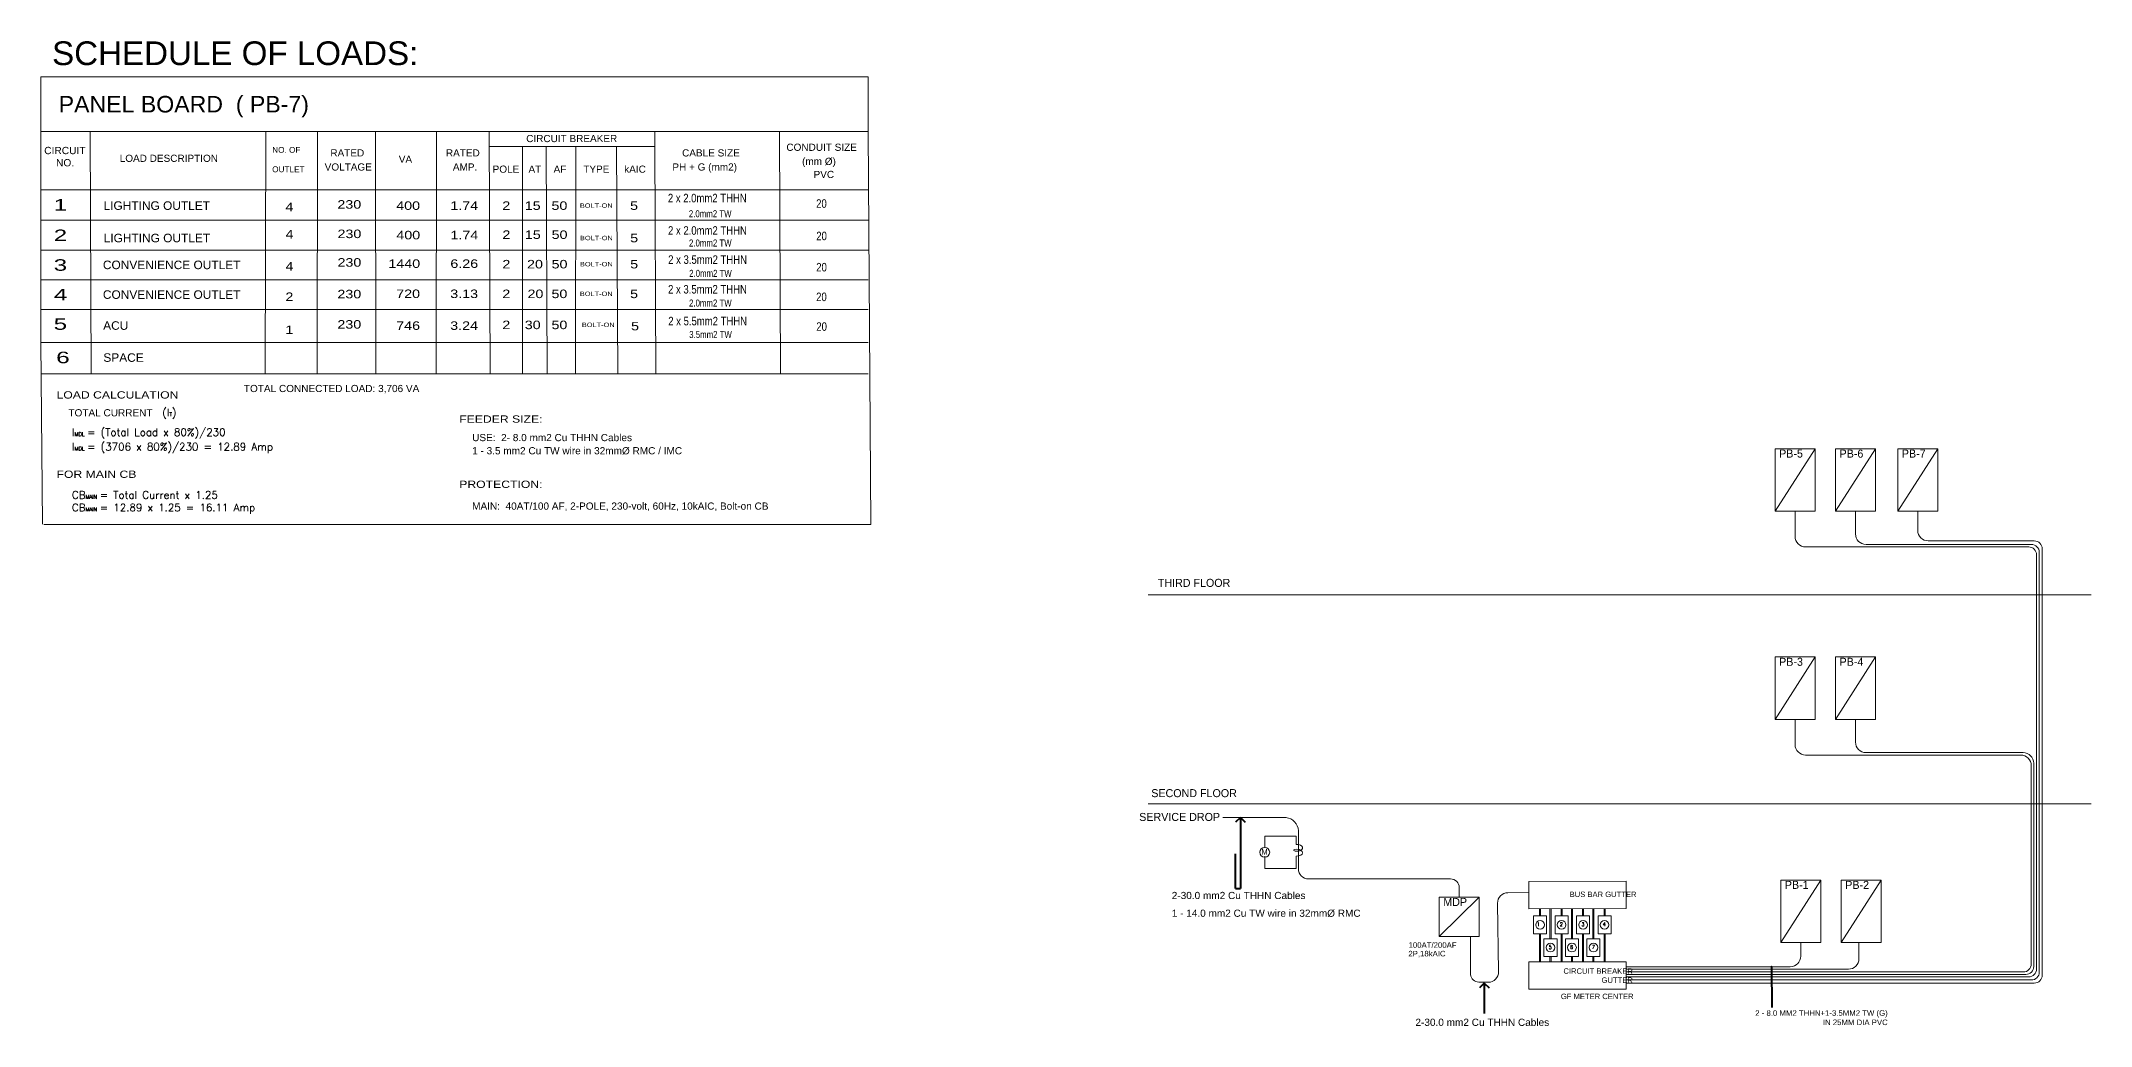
# Model space of a CAD drawing. Header units: millimetres. Extents: x 1634676 to 2610633, y -385676 to -37463.
# Drawn here: x 2114264 to 2153170, y -180792 to -162104 of the extents above; entities that cross this region are included whole.
import ezdxf
from ezdxf.enums import TextEntityAlignment as Align

# ---------------------------------------------------------------- set-up
doc = ezdxf.new("R2010")
doc.units = ezdxf.units.MM
doc.header["$MEASUREMENT"] = 0
doc.linetypes.add('CONTINOUS', pattern=[0])
doc.layers.get('0').update_dxf_attribs({"lineweight": 15})
for name, color, linetype, lineweight in [('.1', 1, 'Continuous', 9), ('.2', 2, 'Continuous', 20), ('LIGHTING LAYOUT', 1, 'Continuous', 40), ('ST-ANNOT_A', 74, 'Continuous', 20)]:
    doc.layers.add(name, color=color, linetype=linetype, lineweight=lineweight)
for name, color, linetype in [('A-TAG-ELV', 1, 'Continuous'), ('dim', 8, 'Continuous'), ('TXT', 4, 'Continuous')]:
    doc.layers.add(name, color=color, linetype=linetype)
doc.styles.add('100', font='romans.shx', dxfattribs={"height": 0.2})
doc.styles.add('e_arial', font='GOTHIC.TTF', dxfattribs={"height": 60})
doc.styles.add('RO100', font='swissel.ttf', dxfattribs={"height": 0.16})
doc.styles.add('ROM100', font='swissel.ttf', dxfattribs={"height": 0.185})
doc.styles.add('Romans', font='Romans.shx', dxfattribs={"width": 0.75})
doc.styles.add('s', font='sanss___.ttf')

msp = doc.modelspace()

# ---------------------------------------------------------------- linework, layer by layer
at = {"layer": '.1', "lineweight": 5}
for p, q in [((2147554.131, -171026.785), (2147554.131, -171502.411)), ((2148700.763, -171026.785), (2148700.763, -171455.411)), ((2149882.763, -171026.785), (2149882.763, -171387.911)), ((2151987.5, -171702.411), (2147754.131, -171702.411)), ((2152039, -171655.411), (2148900.763, -171655.411)), ((2147554.131, -174976.285), (2147554.131, -175451.911)), ((2148700.763, -174976.285), (2148700.763, -175404.911)), ((2151836.205, -175651.911), (2147754.131, -175651.911)), ((2151883.205, -175604.911), (2148900.763, -175604.911)), ((2152036.205, -179616.577), (2152036.205, -175851.911)), ((2152083.205, -179663.577), (2152083.205, -175804.911)), ((2147662.331, -179208.64), (2147662.331, -179467.077)), ((2148765.823, -179208.64), (2148765.823, -179514.077)), ((2144346.923, -179667.077), (2147462.331, -179667.077)), ((2144346.923, -179714.077), (2148565.823, -179714.077)), ((2144346.923, -179766.577), (2151886.205, -179766.577)), ((2144346.923, -179813.577), (2151933.205, -179813.577)), ((2144346.923, -179860.577), (2151987.5, -179860.577))]:
    msp.add_line(p, q, dxfattribs=at)
for centre in [(2147108.457, -179666.937), (2147108.991, -179714.572), (2147109.394, -179766.437), (2147109.928, -179814.072), (2147110.593, -179919), (2147110.737, -179859.436), (2147110.737, -179977.5)]:
    msp.add_circle(centre, 9.253, dxfattribs=at)
for centre, radius, start, end in [((2147754.131, -171502.411), 200, 180, 270), ((2148900.763, -171455.411), 200, 180, 270), ((2150082.763, -171387.911), 200, 180, 270), ((2147754.131, -175451.911), 200, 180, 270), ((2148900.763, -175404.911), 200, 180, 270), ((2151836.205, -175851.911), 200, 0, 90), ((2151883.205, -175804.911), 200, 0, 90), ((2147462.331, -179467.077), 200, 270, 0), ((2148565.823, -179514.077), 200, 270, 0), ((2151886.205, -179616.577), 150, 270, 0), ((2151933.205, -179663.577), 150, 270, 0)]:
    msp.add_arc(centre, radius, start, end, dxfattribs=at)
at = {"layer": '.2', "color": 2}
for p, q in [((2147933.867, -169840.655), (2147174.395, -171026.785)), ((2149080.499, -169840.655), (2148321.027, -171026.785)), ((2150262.499, -169840.655), (2149503.027, -171026.785)), ((2147933.867, -173790.155), (2147174.395, -174976.285)), ((2149080.499, -173790.155), (2148321.027, -174976.285)), ((2148042.066, -178022.51), (2147282.595, -179208.64)), ((2149188.698, -178022.51), (2148429.227, -179208.64))]:
    msp.add_line(p, q, dxfattribs=at)
at = {"layer": '.2', "color": 1, "linetype": 'Continuous', "ltscale": 3}
for p, q in [((2150082.763, -171587.911), (2152094, -171587.911)), ((2152137.5, -171852.411), (2152137.5, -179710.577)), ((2152189, -171805.411), (2152189, -179769)), ((2152244, -171737.911), (2152244, -179827.5)), ((2144346.923, -179919), (2152039, -179919)), ((2144346.923, -179977.5), (2152094, -179977.5))]:
    msp.add_line(p, q, dxfattribs=at)
at = {"layer": '.2', "color": 2, "ltscale": 5}
for p, q in [((2137894.065, -176838.66), (2136693.833, -176838.533)), ((2138126.979, -177088.057), (2138126.979, -177811.03)), ((2141015.28, -178000.917), (2138316.847, -178000.898)), ((2141180.355, -178346.747), (2141180.355, -178165.993)), ((2141560.091, -178346.747), (2140800.62, -179090.726)), ((2141926.431, -179764.53), (2141908.107, -178459.985)), ((2142100.33, -178263.543), (2142502.078, -178260.463)), ((2142704.232, -178704.76), (2142704.232, -178569.934)), ((2142724.933, -178704.76), (2142724.933, -178569.934)), ((2142901.124, -179136.174), (2142901.124, -178569.934)), ((2142921.825, -179136.174), (2142921.825, -178569.934)), ((2143112.667, -178704.76), (2143112.667, -178569.934)), ((2143133.369, -178704.76), (2143133.369, -178569.934)), ((2143309.56, -179136.174), (2143309.56, -178569.934)), ((2143330.261, -179136.174), (2143330.261, -178569.934)), ((2143520.247, -178704.76), (2143520.247, -178569.934)), ((2143540.949, -178704.76), (2143540.949, -178569.934)), ((2143717.14, -179136.174), (2143717.14, -178569.934)), ((2143737.841, -179136.174), (2143737.841, -178569.934)), ((2143927.828, -178704.76), (2143927.828, -178569.934)), ((2143948.529, -178704.76), (2143948.529, -178569.934)), ((2141395.591, -179817.263), (2141395.591, -179090.726)), ((2142704.232, -179573.077), (2142704.232, -179041.157)), ((2142724.933, -179573.077), (2142724.933, -179041.157)), ((2143112.667, -179573.077), (2143112.667, -179041.157)), ((2143133.369, -179573.077), (2143133.369, -179041.157)), ((2143520.247, -179573.077), (2143520.247, -179041.157)), ((2143540.949, -179573.077), (2143540.949, -179041.157)), ((2143927.828, -179573.077), (2143927.828, -179041.157)), ((2143948.529, -179573.077), (2143948.529, -179041.157)), ((2142901.124, -179573.077), (2142901.124, -179472.572)), ((2142921.825, -179573.077), (2142921.825, -179472.572)), ((2143309.56, -179573.077), (2143309.56, -179472.572)), ((2143330.261, -179573.077), (2143330.261, -179472.572)), ((2143717.14, -179573.077), (2143717.14, -179472.572)), ((2143737.841, -179573.077), (2143737.841, -179472.572)), ((2141550.111, -179960.753), (2141732.485, -179960.978))]:
    msp.add_line(p, q, dxfattribs=at)
at = {"layer": '.2', "color": 1}
for points in [[(2147174.395, -171026.785), (2147933.867, -171026.785), (2147933.867, -169840.655), (2147174.395, -169840.655)], [(2148321.027, -171026.785), (2149080.499, -171026.785), (2149080.499, -169840.655), (2148321.027, -169840.655)], [(2149503.027, -171026.785), (2150262.499, -171026.785), (2150262.499, -169840.655), (2149503.027, -169840.655)], [(2147174.395, -174976.285), (2147933.867, -174976.285), (2147933.867, -173790.155), (2147174.395, -173790.155)], [(2148321.027, -174976.285), (2149080.499, -174976.285), (2149080.499, -173790.155), (2148321.027, -173790.155)], [(2147282.595, -179208.64), (2148042.066, -179208.64), (2148042.066, -178022.51), (2147282.595, -178022.51)], [(2148429.227, -179208.64), (2149188.698, -179208.64), (2149188.698, -178022.51), (2148429.227, -178022.51)]]:
    msp.add_lwpolyline(points, close=True, dxfattribs=at)
at = {"layer": '.2', "color": 2, "ltscale": 5}
for points in [[(2144350.287, -178564.082), (2142502.078, -178568.016), (2142502.078, -178050.482), (2144350.287, -178046.548)], [(2140800.62, -179090.726), (2141560.091, -179090.726), (2141560.091, -178346.747), (2140800.62, -178346.747)], [(2142590.374, -178704.76), (2142838.791, -178704.76), (2142838.791, -179041.157), (2142590.374, -179041.157)], [(2142998.81, -178704.76), (2143247.226, -178704.76), (2143247.226, -179041.157), (2142998.81, -179041.157)], [(2143406.39, -178704.76), (2143654.806, -178704.76), (2143654.806, -179041.157), (2143406.39, -179041.157)], [(2143813.97, -178704.76), (2144062.387, -178704.76), (2144062.387, -179041.157), (2143813.97, -179041.157)], [(2142787.266, -179136.174), (2143035.683, -179136.174), (2143035.683, -179472.572), (2142787.266, -179472.572)], [(2143195.702, -179136.174), (2143444.118, -179136.174), (2143444.118, -179472.572), (2143195.702, -179472.572)], [(2143603.282, -179136.174), (2143851.699, -179136.174), (2143851.699, -179472.572), (2143603.282, -179472.572)], [(2144346.923, -180090.612), (2142498.714, -180090.612), (2142498.714, -179573.077), (2144346.923, -179573.077)]]:
    msp.add_lwpolyline(points, close=True, dxfattribs=at)
for centre in [(2142714.583, -178872.958), (2143123.018, -178872.958), (2143530.598, -178872.958), (2143938.178, -178872.958), (2142911.475, -179304.373), (2143319.91, -179304.373), (2143727.49, -179304.373)]:
    msp.add_circle(centre, 82.805, dxfattribs=at)
at = {"layer": '.2', "color": 1, "linetype": 'Continuous'}
for centre, start, end in [((2151987.5, -171852.411), 0, 90), ((2152039, -171805.411), 0, 90), ((2151987.5, -179710.577), 270, 360)]:
    msp.add_arc(centre, 150, start, end, dxfattribs=at)
at = {"layer": '.2', "color": 1, "linetype": 'Continuous', "ltscale": 3}
for centre, start, end in [((2152094, -171737.911), 0, 90), ((2152039, -179769), 270, 360), ((2152094, -179827.5), 270, 360)]:
    msp.add_arc(centre, 150, start, end, dxfattribs=at)
at = {"layer": '.2', "color": 2, "ltscale": 5}
for centre, radius, start, end in [((2137867.464, -177096.856), 259.664, 1.9418634, 84.9013675), ((2138316.847, -177811.03), 189.868, 180, 270), ((2141015.279, -178165.993), 165.077, 0, 89.9995934), ((2142101.815, -178457.264), 193.727, 90.4391537, 180.8047448), ((2141561.559, -179793.481), 167.663, 188.1544394, 266.0848029), ((2141732.723, -179767.251), 193.727, 269.9295003, 0.8047448)]:
    msp.add_arc(centre, radius, start, end, dxfattribs=at)
at = {"color": 1}
for p, q in [((2114263.746, -162782), (2129960.691, -162782)), ((2114263.746, -162782), (2114263.746, -167823.709)), ((2129960.691, -162782), (2129960.691, -163823.411)), ((2114263.746, -163823.411), (2129960.691, -163823.411)), ((2115195.542, -163823.411), (2115215.057, -168419.174)), ((2118531.808, -163823.411), (2118515.847, -168419.174)), ((2119514.532, -163823.411), (2119507.597, -168419.174)), ((2120610.027, -163823.411), (2120617.265, -168419.174)), ((2121771.894, -163823.411), (2121765.319, -168419.174)), ((2122770.729, -163823.411), (2122785.452, -168419.174)), ((2122770.729, -164105.131), (2125912.226, -164105.131)), ((2123403.297, -168419.174), (2123399.029, -164105.131)), ((2123869.751, -168419.174), (2123850.116, -164105.131)), ((2124405.839, -168419.174), (2124413.974, -164105.131)), ((2125209.472, -168419.174), (2125187.263, -164105.131)), ((2125912.226, -164105.131), (2125912.226, -163823.411)), ((2125912.226, -164105.131), (2125930.144, -168419.174)), ((2128280.429, -163823.411), (2128297.05, -168419.174)), ((2129960.691, -163823.411), (2130013.12, -171279.994)), ((2114263.746, -164926.437), (2129960.691, -164926.437)), ((2114263.746, -165506.223), (2129960.691, -165506.223)), ((2129960.691, -166069.5), (2114263.746, -166069.5)), ((2129963.083, -166632.777), (2114266.138, -166632.777)), ((2129965.475, -167196.055), (2114268.53, -167196.055)), ((2114263.746, -167823.709), (2114289.21, -171269.792)), ((2129960.691, -167823.709), (2114263.746, -167823.709)), ((2114263.746, -168419.174), (2129960.691, -168419.174)), ((2114316.176, -171279.994), (2130013.12, -171279.994))]:
    msp.add_line(p, q, dxfattribs=at)
at = {"layer": 'LIGHTING LAYOUT', "color": 5, "linetype": 'CONTINOUS', "lineweight": 9, "ltscale": 100}
for p, q in [((2135273.495, -172608.706), (2153170.342, -172608.706)), ((2135273.495, -176579.031), (2153170.342, -176579.031))]:
    msp.add_line(p, q, dxfattribs=at)
at = {"layer": 'LIGHTING LAYOUT'}
for p, q in [((2137028.608, -176838.516), (2136936.752, -176925.112)), ((2137028.608, -176838.516), (2137120.464, -176925.112)), ((2137028.608, -176838.516), (2137028.608, -178184.54)), ((2136936.547, -178184.54), (2136936.547, -177523.327)), ((2136936.547, -178184.54), (2137028.608, -178184.54)), ((2147109.303, -179660.174), (2147113.202, -180442.454)), ((2141653.608, -179982.016), (2141561.752, -180068.612)), ((2141653.608, -179982.016), (2141745.464, -180068.612)), ((2141653.608, -179982.016), (2141653.608, -180551.54))]:
    msp.add_line(p, q, dxfattribs=at)
at = {"layer": 'LIGHTING LAYOUT', "color": 5, "linetype": 'CONTINOUS', "lineweight": 15, "ltscale": 100}
for p, q in [((2137490.062, -177192.195), (2138085.927, -177192.195)), ((2137490.062, -177192.195), (2137490.062, -177407.179)), ((2138085.927, -177345.601), (2138085.927, -177192.195)), ((2137490.062, -177567.162), (2137490.062, -177801.614)), ((2137490.062, -177801.614), (2138085.927, -177801.614)), ((2138085.927, -177801.614), (2138085.927, -177569.375))]:
    msp.add_line(p, q, dxfattribs=at)
msp.add_circle((2137489.785, -177495.871), 93.557, dxfattribs=at)
for centre, major_axis, ratio, start_param, end_param in [((2138078.34, -177412.111), (130.209, 0), 0.511664285, 5.125755883, 7.795683829), ((2138097.774, -177456.43), (60.975, 0), 0.325031949, 1.647807973, 5.427595242), ((2138078.34, -177502.865), (130.209, 0), 0.511664285, 4.770686785, 7.740512374)]:
    msp.add_ellipse(centre, major_axis=major_axis, ratio=ratio, start_param=start_param, end_param=end_param, dxfattribs=at)

# ---------------------------------------------------------------- texts
at = {"layer": 'A-TAG-ELV', "color": 2, "char_height": 103.50685, "width": 2041.49339, "attachment_point": 3, "style": 's'}
for s, insert in [('BUS BAR GUTTER', (2144544.575, -178242.005)), ('CIRCUIT BREAKER\\PGUTTER', (2144474.943, -179697.833)), ('GF METER CENTER', (2144489.697, -180178.085))]:
    msp.add_mtext(s, dxfattribs=dict(at, insert=insert))
at = {"layer": 'A-TAG-ELV', "color": 8, "width": 4876.84527, "attachment_point": 9, "style": 'Romans'}
for s, insert, char_height in [('1', (2142710.179, -178899.186), 72.455), ('2', (2143144.458, -178899.186), 72.455), ('3', (2143556.022, -178899.186), 72.455), ('4', (2143960.196, -178899.186), 72.455), (' 5 ', (2142933.934, -179331.515), 72.4548), ('6', (2143341.351, -179330.601), 72.455), ('7', (2143752.915, -179330.601), 72.455)]:
    msp.add_mtext(s, dxfattribs=dict(at, insert=insert, char_height=char_height))
at = {"layer": 'dim', "color": 4, "lineweight": 25, "char_height": 71.45757, "attachment_point": 1, "style": '100'}
for s, insert in [('{\\H2x;\\C0;(I\\H0.5x;T\\H2x;)}', (2116565.792, -169081.15)), ('{\\H2x;\\C0;CB\\H0.5x;MAIN \\H1.9997x;= Total Current x 1.25 }', (2114851.934, -170645.416)), ('{\\H2x;\\C0;CB\\H0.5x;MAIN \\H1.9997x;= 12.89 x 1.25 = 16.11 Amp}', (2114851.934, -170884.176))]:
    msp.add_mtext(s, dxfattribs=dict(at, insert=insert))
for s, insert, width in [('{\\H2x;\\C0;I\\H0.5x;MDL \\H1.9997x;= (Total Load x 80%)/230  \\H0.50008x;  }', (2114851.934, -169455.469), 4564.60554), ('{\\H2x;\\C0;I\\H0.5x;MDL \\H1.9997x;= (3706 x 80%)/230 = 12.89 Amp}', (2114851.934, -169730.127), 5889.71677)]:
    msp.add_mtext(s, dxfattribs=dict(at, insert=insert, width=width))
at = {"layer": 'LIGHTING LAYOUT', "style": 'e_arial'}
for s, height, p in [('PB-5', 151.8943, (2147477.357, -169932.296)), ('PB-6', 151.8943, (2148623.989, -169932.296)), ('PB-7', 151.8943, (2149805.989, -169932.296)), ('THIRD FLOOR', 151.89425, (2136147.695, -172384.47)), ('PB-3', 151.8943, (2147477.357, -173881.796)), ('PB-4', 151.8943, (2148623.989, -173881.796)), ('SECOND FLOOR', 151.89425, (2136147.695, -176373.97)), ('SERVICE DROP', 151.89425, (2135873.703, -176825.378)), ('M', 106.326, (2137485.259, -177486.92)), ('PB-1', 151.8943, (2147585.557, -178114.151)), ('PB-2', 151.8943, (2148732.189, -178114.151)), ('MDP', 151.8943, (2141103.582, -178438.388))]:
    msp.add_text(s, height=height, dxfattribs=at).set_placement(p, align=Align.MIDDLE)
at = {"layer": 'ST-ANNOT_A', "style": 'ROM100'}
msp.add_text('SCHEDULE OF LOADS: ', height=450, dxfattribs=at).set_placement((2114474.183, -162335.988), align=Align.MIDDLE_LEFT)
at = {"layer": 'TXT', "color": 6, "lineweight": 25, "style": 'ROM100'}
msp.add_text('PANEL BOARD  ( PB-7)', height=313.81207, dxfattribs=at).set_placement((2114599.519, -163303.283), align=Align.MIDDLE_LEFT)
at = {"layer": 'TXT', "lineweight": 25, "style": 'RO100'}
for s, height, p in [('CIRCUIT', 138.5031, (2114324.649, -164181.684)), ('NO. OF', 111.4661, (2118651.547, -164169.259)), ('RATED', 135.7187, (2119755.657, -164226.916)), ('RATED', 135.7187, (2121948.205, -164226.916)), ('CIRCUIT BREAKER', 135.71875, (2123472.479, -163954.682)), ('CABLE SIZE', 135.7187, (2126430.843, -164226.916)), ('CONDUIT SIZE', 135.71875, (2128410.356, -164120.044)), ('NO.', 138.5031, (2114549.168, -164413.136)), ('LOAD DESCRIPTION', 135.71875, (2115758.116, -164329.287)), ('OUTLET', 111.4661, (2118651.547, -164537.879)), ('VOLTAGE', 135.7187, (2119647.485, -164494.219)), ('VA', 135.7187, (2121053.695, -164346.352)), ('AMP.', 135.7187, (2122080.564, -164494.219)), ('POLE', 135.7187, (2122835.226, -164535.147)), ('AT', 135.7187, (2123515.944, -164535.147)), ('AF', 135.7187, (2123992.453, -164535.147)), ('TYPE', 135.7187, (2124555.753, -164535.147)), ('kAIC', 135.7187, (2125332.199, -164535.147)), ('PH + G (mm2)', 135.71875, (2126246.501, -164494.219)), ('(mm %%C)', 135.7187, (2128707.619, -164387.348)), ('PVC', 135.7187, (2128926.31, -164635.444)), ('LIGHTING OUTLET', 161.70494, (2115450.718, -165226.815)), ('LIGHTING OUTLET', 161.70494, (2115453.33, -165841.885)), ('CONVENIENCE OUTLET', 161.70494, (2115438.764, -166351.618)), ('CONVENIENCE OUTLET', 161.70494, (2115438.764, -166914.895)), ('ACU', 161.7049, (2115443.706, -167502.237)), ('SPACE', 161.7049, (2115447.087, -168110.014)), ('TOTAL CONNECTED LOAD: 3,706 VA', 136.16628, (2118114.274, -168696.733)), ('TOTAL CURRENT', 136.16628, (2114784.367, -169157.193)), ('USE:  2- 8.0 mm2 Cu THHN Cables', 136.16628, (2122446.538, -169627.837)), ('1 - 3.5 mm2 Cu TW wire in 32mm%%C RMC / IMC', 136.16628, (2122446.538, -169877.921)), ('MAIN:  40AT/100 AF, 2-POLE, 230-volt, 60Hz, 10kAIC, Bolt-on CB', 136.16628, (2122446.538, -170927.398)), ('2-30.0 mm2 Cu THHN Cables', 136.23214, (2135724.056, -178315.466)), ('1 - 14.0 mm2 Cu TW wire in 32mm%%C RMC', 136.23214, (2135724.056, -178651.703)), ('100AT/200AF', 105.71076, (2140218.455, -179255.664)), ('2P,18kAIC', 105.7108, (2140215.005, -179418.851)), ('2-30.0 mm2 Cu THHN Cables', 136.23214, (2140349.056, -180721.466))]:
    msp.add_text(s, height=height, dxfattribs=at).set_placement(p, align=Align.MIDDLE_LEFT)
at = {"layer": 'TXT', "color": 40, "lineweight": 25, "style": 'RO100', "width": 1.5}
for s, p in [('1', (2114505.144, -165210.992)), ('2', (2114505.144, -165790.777)), ('3', (2114505.144, -166354.054)), ('4', (2114507.536, -166917.332)), ('5', (2114505.144, -167473.985)), ('6', (2114552.849, -168108.263))]:
    msp.add_text(s, height=218.52, dxfattribs=at).set_placement(p, align=Align.MIDDLE_LEFT)
at = {"layer": 'TXT', "lineweight": 25, "style": 'RO100', "width": 1.2}
for s, height, p in [('4', 161.705, (2119053.554, -165251.711)), ('230', 161.7049, (2120341.233, -165204.407)), ('400', 161.7049, (2121457.761, -165227.748)), ('1.74', 161.7049, (2122559.748, -165227.748)), ('2', 161.705, (2123169.45, -165227.711)), ('15', 161.7049, (2123746.487, -165227.711)), ('50', 161.7049, (2124253.83, -165227.711)), ('BOLT-ON', 83.4735, (2125112.925, -165227.108)), ('5', 161.705, (2125595.006, -165227.711)), ('4', 161.705, (2119055.778, -165770.781)), ('230', 161.7049, (2120343.457, -165762.977)), ('400', 161.7049, (2121459.986, -165786.318)), ('1.74', 161.7049, (2122561.973, -165786.318)), ('2', 161.705, (2123171.675, -165778.281)), ('15', 161.7049, (2123748.711, -165778.281)), ('50', 161.7049, (2124256.055, -165778.281)), ('BOLT-ON', 83.4735, (2125115.149, -165842.178)), ('5', 161.705, (2125597.231, -165842.781)), ('4', 161.705, (2119055.51, -166379.15)), ('230', 161.7049, (2120343.189, -166304.846)), ('1440', 161.7049, (2121459.717, -166328.187)), ('6.26', 161.7049, (2122560.595, -166328.187)), ('2', 161.705, (2123171.407, -166338.15)), ('20', 161.7049, (2123789.443, -166338.15)), ('50', 161.7049, (2124255.786, -166338.15)), ('BOLT-ON', 83.4735, (2125114.881, -166337.547)), ('5', 161.705, (2125596.962, -166338.15)), ('2', 161.705, (2119053.554, -166955.927)), ('230', 161.7049, (2120341.233, -166905.624)), ('720', 161.7049, (2121457.761, -166899.964)), ('3.13', 161.7049, (2122558.639, -166899.964)), ('2', 161.705, (2123169.45, -166901.427)), ('20', 161.7049, (2123798.487, -166901.427)), ('50', 161.7049, (2124253.83, -166901.427)), ('BOLT-ON', 83.4735, (2125112.925, -166900.825)), ('5', 161.705, (2125595.006, -166901.427)), ('1', 161.705, (2119051.374, -167583.581)), ('230', 161.7049, (2120341.233, -167480.401)), ('746', 161.7049, (2121457.761, -167503.741)), ('3.24', 161.7049, (2122557.562, -167503.741)), ('2', 161.705, (2123169.45, -167490.204)), ('30', 161.7049, (2123746.487, -167490.204)), ('50', 161.7049, (2124253.83, -167490.204)), ('BOLT-ON', 83.4735, (2125150.925, -167489.602)), ('5', 161.705, (2125613.506, -167513.204))]:
    msp.add_text(s, height=height, dxfattribs=at).set_placement(p, align=Align.MIDDLE_RIGHT)
at = {"layer": 'TXT', "lineweight": 25, "style": 'RO100', "width": 0.8}
for s, height, p in [('2 x 2.0mm2 THHN', 161.70494, (2126161.522, -165083.944)), ('2.0mm2 TW', 133.0138, (2126559.46, -165381.357)), ('20', 161.7049, (2128975.387, -165187.776)), ('2 x 2.0mm2 THHN', 161.70494, (2126163.746, -165699.014)), ('20', 161.7049, (2128977.612, -165802.846)), ('2.0mm2 TW', 133.0138, (2126561.684, -165936.426)), ('2 x 3.5mm2 THHN', 161.70494, (2126166.771, -166250.952)), ('2.0mm2 TW', 133.0138, (2126564.709, -166512.296)), ('20', 161.7049, (2128977.344, -166395.215)), ('2 x 3.5mm2 THHN', 161.70494, (2126164.814, -166814.229)), ('20', 161.7049, (2128975.387, -166958.493)), ('2.0mm2 TW', 133.0138, (2126562.753, -167075.573)), ('2 x 5.5mm2 THHN', 161.70494, (2126168.013, -167417.938)), ('3.5mm2 TW', 133.0138, (2126565.951, -167672.35)), ('20', 161.7049, (2128978.586, -167521.77))]:
    msp.add_text(s, height=height, dxfattribs=at).set_placement(p, align=Align.MIDDLE_LEFT)
at = {"layer": 'TXT', "color": 6, "lineweight": 25, "style": 'ROM100', "width": 1.2}
for s, p in [('LOAD CALCULATION', (2114558.353, -168818.511)), ('FEEDER SIZE:', (2122201.566, -169276.558)), ('FOR MAIN CB', (2114558.353, -170323.497)), ('PROTECTION:', (2122201.566, -170514.116))]:
    msp.add_text(s, height=138.00636, dxfattribs=at).set_placement(p, align=Align.MIDDLE_LEFT)
at = {"layer": 'TXT', "lineweight": 25, "insert": (2149312.427, -180493.098), "char_height": 105.71076, "width": 3555.07523, "attachment_point": 3, "style": 'RO100'}
msp.add_mtext('2 - 8.0 MM2 THHN+1-3.5MM2 TW (G)\\PIN 25MM DIA PVC', dxfattribs=at)

doc.saveas('drawing.dxf')
